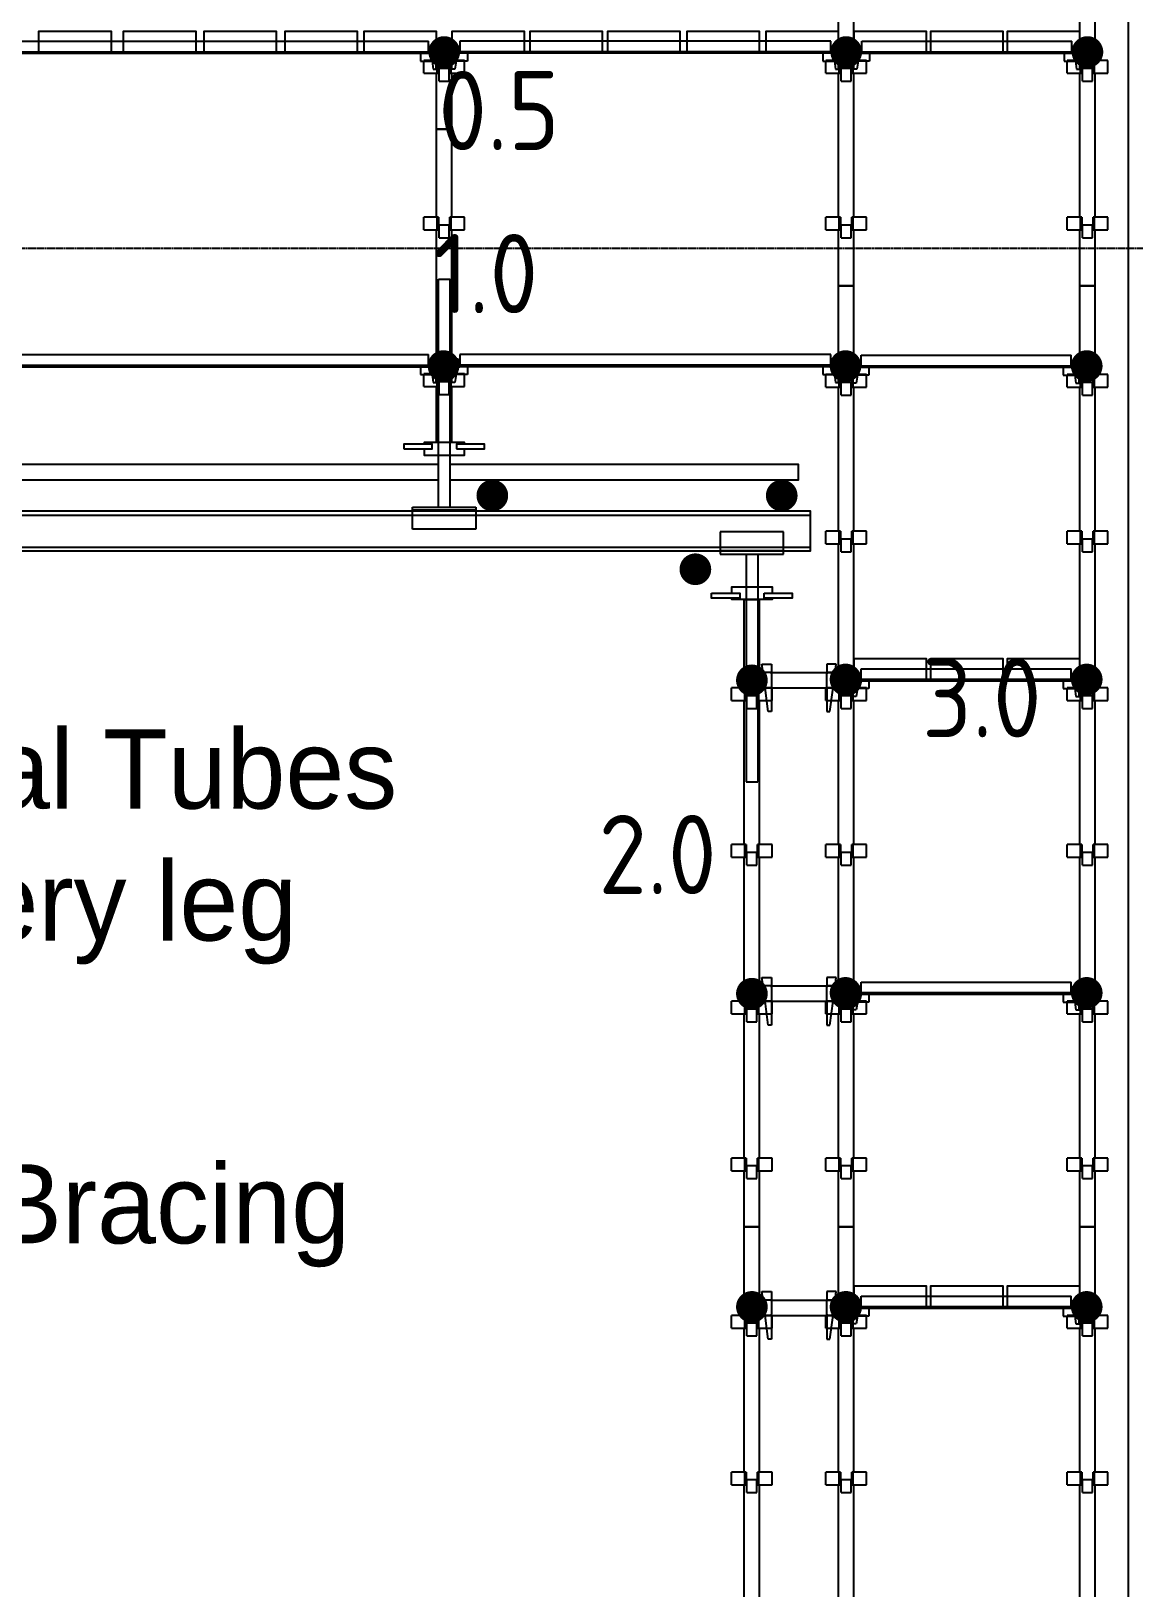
# Model space of a CAD drawing. Header units: millimetres. Extents: x 9116 to 195096, y -114281 to 55636.
# Drawn here: x 35158 to 38642, y -31685 to -26767 of the extents above; entities that cross this region are included whole.
import ezdxf
from ezdxf import colors
from ezdxf.entities.mleader import LeaderData, LeaderLine
from ezdxf.enums import TextEntityAlignment as Align
from ezdxf.math import Vec2, Vec3

# ---------------------------------------------------------------- set-up
doc = ezdxf.new("R2010")
doc.units = ezdxf.units.MM
doc.linetypes.add('KwikScaf_DASHED', pattern=[3.75, 2.5, -1.25])
doc.layers.get('0').update_dxf_attribs({"linetype": 'CONTINUOUS'})
for name, color, linetype in [('Building', 7, 'CONTINUOUS'), ('Grid Lines', 252, 'CONTINUOUS'), ('Revision C', 252, 'CONTINUOUS'), ('Scaffold', 7, 'CONTINUOUS')]:
    doc.layers.add(name, color=color, linetype=linetype)
doc.styles.add('KwikScaf ISO', font='isocp.shx')

# ---------------------------------------------------------------- blocks, each defined once
blk = doc.blocks.new('2D Transom 0.7 Metre')
at = {"color": 0, "extrusion": (0, 1, -1.83691e-16)}
for p, q in [((0, -25), (0, 50)), ((0, 50), (20, 50)), ((20, 50), (16.7, 25)), ((25, 63), (689, 63)), ((25, 30), (25, 63)), ((689, 30), (689, 63)), ((694, 50), (697.3, 25)), ((714, 50), (694, 50)), ((714, -25), (714, 50)), ((50, 0), (13.3, 0)), ((16.7, 25), (25, 25)), ((25, 30), (689, 30)), ((25, 25), (25, 30)), ((25, 25), (689, 25)), ((50, 25), (50, 0)), ((664, 25), (664, 0)), ((664, 0), (700.7, 0)), ((689, 25), (689, 30)), ((697.3, 25), (689, 25)), ((700.7, 0), (704, -25)), ((10, -25), (0, -25)), ((13.3, 0), (10, -25)), ((704, -25), (714, -25))]:
    blk.add_line(p, q, dxfattribs=at)
blk = doc.blocks.new('2.0m Standard')
at = {"color": 180, "extrusion": (-1, 6.12323e-17, 0)}
for p, q in [((0, 1981), (48, 1981)), ((0, 1702), (0, 1981)), ((48, 1702), (48, 1981)), ((-40, 1662), (-40, 1702)), ((-35.5, 1702), (-40, 1702)), ((2.1, 1702), (-35.5, 1702)), ((2.1, 1662), (2.1, 1702)), ((5.8, 1702), (2.1, 1702)), ((5.8, 1702), (5.8, 1662)), ((8.3, 1637), (8.3, 1677)), ((18.2, 1677), (8.3, 1677)), ((29.8, 1677), (18.2, 1677)), ((39.7, 1677), (29.8, 1677)), ((39.7, 1637), (39.7, 1677)), ((42.2, 1662), (42.2, 1702)), ((45.9, 1702), (42.2, 1702)), ((45.9, 1662), (45.9, 1702)), ((83.5, 1702), (45.9, 1702)), ((88, 1702), (83.5, 1702)), ((88, 1662), (88, 1702)), ((-40, 1662), (-35.5, 1662)), ((-35.5, 1662), (2.1, 1662)), ((0, 1207), (0, 1662)), ((2.1, 1662), (5.8, 1662)), ((8.3, 1637), (18.2, 1637)), ((18.2, 1637), (29.8, 1637)), ((29.8, 1637), (39.7, 1637)), ((42.2, 1662), (45.9, 1662)), ((45.9, 1662), (83.5, 1662)), ((48, 1207), (48, 1662)), ((83.5, 1662), (88, 1662)), ((-35.5, 1207), (-40, 1207)), ((-40, 1167), (-40, 1207)), ((2.1, 1207), (-35.5, 1207)), ((2.1, 1167), (2.1, 1207)), ((5.8, 1207), (2.1, 1207)), ((5.8, 1207), (5.8, 1167)), ((8.3, 1142), (8.3, 1182)), ((18.2, 1182), (8.3, 1182)), ((29.8, 1182), (18.2, 1182)), ((39.7, 1182), (29.8, 1182)), ((39.7, 1142), (39.7, 1182)), ((42.2, 1167), (42.2, 1207)), ((45.9, 1207), (42.2, 1207)), ((83.5, 1207), (45.9, 1207)), ((45.9, 1167), (45.9, 1207)), ((88, 1207), (83.5, 1207)), ((88, 1167), (88, 1207)), ((-40, 1167), (-35.5, 1167)), ((-35.5, 1167), (2.1, 1167)), ((0, 712), (0, 1167)), ((2.1, 1167), (5.8, 1167)), ((8.3, 1142), (18.2, 1142)), ((18.2, 1142), (29.8, 1142)), ((29.8, 1142), (39.7, 1142)), ((42.2, 1167), (45.9, 1167)), ((45.9, 1167), (83.5, 1167)), ((48, 712), (48, 1167)), ((83.5, 1167), (88, 1167)), ((-35.5, 712), (-40, 712)), ((-40, 672), (-40, 712)), ((2.1, 712), (-35.5, 712)), ((2.1, 672), (2.1, 712)), ((5.8, 712), (2.1, 712)), ((5.8, 712), (5.8, 672)), ((42.2, 672), (42.2, 712)), ((45.9, 712), (42.2, 712)), ((83.5, 712), (45.9, 712)), ((45.9, 672), (45.9, 712)), ((88, 712), (83.5, 712)), ((88, 672), (88, 712)), ((-40, 672), (-35.5, 672)), ((-35.5, 672), (2.1, 672)), ((0, 217), (0, 672)), ((2.1, 672), (5.8, 672)), ((8.3, 647), (8.3, 687)), ((18.2, 687), (8.3, 687)), ((8.3, 647), (18.2, 647)), ((29.8, 687), (18.2, 687)), ((18.2, 647), (29.8, 647)), ((39.7, 687), (29.8, 687)), ((29.8, 647), (39.7, 647)), ((39.7, 647), (39.7, 687)), ((42.2, 672), (45.9, 672)), ((45.9, 672), (83.5, 672)), ((48, 217), (48, 672)), ((83.5, 672), (88, 672)), ((-35.5, 217), (-40, 217)), ((-40, 177), (-40, 217)), ((2.1, 217), (-35.5, 217)), ((2.1, 177), (2.1, 217)), ((5.8, 217), (2.1, 217)), ((5.8, 217), (5.8, 177)), ((42.2, 177), (42.2, 217)), ((45.9, 217), (42.2, 217)), ((83.5, 217), (45.9, 217)), ((45.9, 177), (45.9, 217)), ((88, 217), (83.5, 217)), ((88, 177), (88, 217)), ((-40, 177), (-35.5, 177)), ((-35.5, 177), (2.1, 177)), ((0, 0), (0, 177)), ((2.1, 177), (5.8, 177)), ((8.3, 152), (8.3, 192)), ((18.2, 192), (8.3, 192)), ((8.3, 152), (18.2, 152)), ((29.8, 192), (18.2, 192)), ((18.2, 152), (29.8, 152)), ((39.7, 192), (29.8, 192)), ((29.8, 152), (39.7, 152)), ((39.7, 152), (39.7, 192)), ((42.2, 177), (45.9, 177)), ((45.9, 177), (83.5, 177)), ((48, 0), (48, 177)), ((83.5, 177), (88, 177)), ((48, 0), (0, 0))]:
    blk.add_line(p, q, dxfattribs=at)
blk = doc.blocks.new('250 Link Ledger')
at = {"color": 3, "extrusion": (0, -1, 6.12303e-17)}
for p, q in [((11.1, 48.4), (7.6, 75)), ((7.6, 75), (37.6, 75)), ((37.6, 75), (37.6, 48.4)), ((212.4, 75), (212.4, 48.4)), ((242.4, 75), (212.4, 75)), ((238.9, 48.4), (242.4, 75)), ((0, 48.4), (0, 0)), ((37.8, 48.4), (0, 48.4)), ((0, 0), (37.8, 0)), ((27.6, -75), (17.6, 0)), ((37.6, 0), (37.6, -75)), ((37.8, 48.4), (250, 48.4)), ((37.8, 44.6), (37.8, 48.4)), ((37.8, 44.6), (37.8, 24.2)), ((37.8, 24.2), (37.8, 3.8)), ((37.8, 0), (37.8, 3.8)), ((37.8, 0), (250, 0)), ((250, 48.4), (212.2, 48.4)), ((212.2, 48.4), (212.2, 44.6)), ((212.2, 24.2), (212.2, 44.6)), ((212.2, 3.8), (212.2, 24.2)), ((212.2, 3.8), (212.2, 0)), ((212.2, 0), (250, 0)), ((212.4, 0), (212.4, -75)), ((222.4, -75), (232.4, 0)), ((250, 0), (250, 48.4)), ((37.6, -75), (27.6, -75)), ((212.4, -75), (222.4, -75))]:
    blk.add_line(p, q, dxfattribs=at)
blk = doc.blocks.new('0.5m Standard')
at = {"color": 180, "extrusion": (-1, 6.12323e-17, 0)}
for p, q in [((-40, 177), (-40, 217)), ((-35.5, 217), (-40, 217)), ((2.1, 217), (-35.5, 217)), ((0, 217), (0, 238.1)), ((2.1, 177), (2.1, 217)), ((5.8, 217), (2.1, 217)), ((5.8, 217), (5.8, 177)), ((42.2, 177), (42.2, 217)), ((45.9, 217), (42.2, 217)), ((45.9, 177), (45.9, 217)), ((83.5, 217), (45.9, 217)), ((48, 217), (48, 238.1)), ((88, 217), (83.5, 217)), ((88, 177), (88, 217)), ((-40, 177), (-35.5, 177)), ((-35.5, 177), (2.1, 177)), ((0, 0), (0, 177)), ((2.1, 177), (5.8, 177)), ((8.3, 152), (8.3, 192)), ((18.2, 192), (8.3, 192)), ((8.3, 152), (18.2, 152)), ((29.8, 192), (18.2, 192)), ((18.2, 152), (29.8, 152)), ((39.7, 192), (29.8, 192)), ((29.8, 152), (39.7, 152)), ((39.7, 152), (39.7, 192)), ((42.2, 177), (45.9, 177)), ((45.9, 177), (83.5, 177)), ((48, 0), (48, 177)), ((83.5, 177), (88, 177)), ((48, 0), (0, 0))]:
    blk.add_line(p, q, dxfattribs=at)
at = {"color": 180}
blk.add_line((0, 238.1), (48, 238.1), dxfattribs=at)
blk = doc.blocks.new('1.0m Standard')
at = {"color": 180, "extrusion": (-1, 6.12323e-17, 0)}
for p, q in [((0, 712), (0, 990)), ((0, 990), (48, 990)), ((48, 712), (48, 990)), ((-35.5, 712), (-40, 712)), ((-40, 672), (-40, 712)), ((2.1, 712), (-35.5, 712)), ((2.1, 672), (2.1, 712)), ((5.8, 712), (2.1, 712)), ((5.8, 712), (5.8, 672)), ((42.2, 672), (42.2, 712)), ((45.9, 712), (42.2, 712)), ((83.5, 712), (45.9, 712)), ((45.9, 672), (45.9, 712)), ((88, 712), (83.5, 712)), ((88, 672), (88, 712)), ((-40, 672), (-35.5, 672)), ((-35.5, 672), (2.1, 672)), ((0, 217), (0, 672)), ((2.1, 672), (5.8, 672)), ((8.3, 647), (8.3, 687)), ((18.2, 687), (8.3, 687)), ((8.3, 647), (18.2, 647)), ((29.8, 687), (18.2, 687)), ((18.2, 647), (29.8, 647)), ((39.7, 687), (29.8, 687)), ((29.8, 647), (39.7, 647)), ((39.7, 647), (39.7, 687)), ((42.2, 672), (45.9, 672)), ((45.9, 672), (83.5, 672)), ((48, 217), (48, 672)), ((83.5, 672), (88, 672)), ((-40, 177), (-40, 217)), ((-35.5, 217), (-40, 217)), ((2.1, 217), (-35.5, 217)), ((2.1, 177), (2.1, 217)), ((5.8, 217), (2.1, 217)), ((5.8, 217), (5.8, 177)), ((42.2, 177), (42.2, 217)), ((45.9, 217), (42.2, 217)), ((45.9, 177), (45.9, 217)), ((83.5, 217), (45.9, 217)), ((88, 217), (83.5, 217)), ((88, 177), (88, 217)), ((-40, 177), (-35.5, 177)), ((-35.5, 177), (2.1, 177)), ((0, 0), (0, 177)), ((2.1, 177), (5.8, 177)), ((8.3, 152), (8.3, 192)), ((18.2, 192), (8.3, 192)), ((8.3, 152), (18.2, 152)), ((29.8, 192), (18.2, 192)), ((18.2, 152), (29.8, 152)), ((39.7, 192), (29.8, 192)), ((29.8, 152), (39.7, 152)), ((39.7, 152), (39.7, 192)), ((42.2, 177), (45.9, 177)), ((45.9, 177), (83.5, 177)), ((48, 0), (48, 177)), ((83.5, 177), (88, 177)), ((48, 0), (0, 0))]:
    blk.add_line(p, q, dxfattribs=at)
blk = doc.blocks.new('1.2m Transom')
at = {"color": 2, "extrusion": (0, 1, -1.83691e-16)}
for p, q in [((64253.2, 14658.9), (64273.2, 14658.9)), ((64253.2, 14583.9), (64253.2, 14658.9)), ((64273.2, 14658.9), (64269.9, 14633.9)), ((65450.2, 14671.9), (64278.2, 14671.9)), ((64278.2, 14671.9), (64278.2, 14638.9)), ((65450.2, 14638.9), (65450.2, 14671.9)), ((65455.2, 14658.9), (65458.5, 14633.9)), ((65475.2, 14658.9), (65455.2, 14658.9)), ((65475.2, 14583.9), (65475.2, 14658.9)), ((64266.5, 14608.9), (64263.2, 14583.9)), ((64303.2, 14608.9), (64266.5, 14608.9)), ((64269.9, 14633.9), (64278.2, 14633.9)), ((65450.2, 14638.9), (64278.2, 14638.9)), ((64278.2, 14638.9), (64278.2, 14633.9)), ((65450.2, 14633.9), (64278.2, 14633.9)), ((64303.2, 14633.9), (64303.2, 14608.9)), ((65425.2, 14633.9), (65425.2, 14608.9)), ((65425.2, 14608.9), (65461.9, 14608.9)), ((65450.2, 14633.9), (65450.2, 14638.9)), ((65458.5, 14633.9), (65450.2, 14633.9)), ((65461.9, 14608.9), (65465.2, 14583.9)), ((64263.2, 14583.9), (64253.2, 14583.9)), ((65465.2, 14583.9), (65475.2, 14583.9))]:
    blk.add_line(p, q, dxfattribs=at)
blk = doc.blocks.new('1.8m Transom')
at = {"color": 2, "extrusion": (0, 1, -1.83691e-16)}
for p, q in [((65709.6, 14583.9), (65709.6, 14658.9)), ((65709.6, 14658.9), (65729.6, 14658.9)), ((65729.6, 14658.9), (65726.3, 14633.9)), ((65734.6, 14671.9), (67464.6, 14671.9)), ((65734.6, 14638.9), (65734.6, 14671.9)), ((67464.6, 14638.9), (67464.6, 14671.9)), ((67469.6, 14658.9), (67473, 14633.9)), ((67489.6, 14658.9), (67469.6, 14658.9)), ((67489.6, 14583.9), (67489.6, 14658.9)), ((65723, 14608.9), (65719.6, 14583.9)), ((65759.6, 14608.9), (65723, 14608.9)), ((65726.3, 14633.9), (65734.6, 14633.9)), ((65734.6, 14638.9), (67464.6, 14638.9)), ((65734.6, 14633.9), (65734.6, 14638.9)), ((65734.6, 14633.9), (67464.6, 14633.9)), ((65759.6, 14633.9), (65759.6, 14608.9)), ((67439.6, 14633.9), (67439.6, 14608.9)), ((67439.6, 14608.9), (67476.3, 14608.9)), ((67464.6, 14633.9), (67464.6, 14638.9)), ((67473, 14633.9), (67464.6, 14633.9)), ((67476.3, 14608.9), (67479.6, 14583.9)), ((65719.6, 14583.9), (65709.6, 14583.9)), ((67479.6, 14583.9), (67489.6, 14583.9))]:
    blk.add_line(p, q, dxfattribs=at)
blk = doc.blocks.new('Knuckle')
at = {"color": 190}
for points in [[(-127.5, 20), (-38.25, 20), (-38.25, 5), (-127.5, 5)], [(38.25, 20), (127.5, 20), (127.5, 5), (38.25, 5)]]:
    blk.add_lwpolyline(points, close=True, dxfattribs=at)
for points in [[(-63.75, 20), (-63.75, 40), (63.75, 40), (63.75, 20)], [(63.75, 5), (63.75, 0), (-63.75, 0), (-63.75, 5)]]:
    blk.add_lwpolyline(points, dxfattribs=at)

msp = doc.modelspace()

# ---------------------------------------------------------------- linework, layer by layer
at = {"layer": 'Building'}
msp.add_line((38624.4, -24172.7), (38624.4, -33648.7), dxfattribs=at)
at = {"layer": 'Grid Lines', "color": 252, "linetype": 'KwikScaf_DASHED'}
msp.add_line((24416.2, -27452.4), (43222.7, -27452.4), dxfattribs=at)
at = {"layer": 'Revision C', "color": 3}
for points in [[(36445, -28136.4), (34653, -28136.4)], [(36482, -28184.4), (37582.7, -28184.4), (37582.7, -28136.4), (36482, -28136.4)], [(34653, -28184.4), (36445, -28184.4)]]:
    msp.add_lwpolyline(points, dxfattribs=at)
at = {"layer": 'Revision C', "color": 40, "const_width": 50}
msp.add_lwpolyline([(36590.4, -28234.1, 1), (36640.4, -28234.1, 1)], format="xyb", close=True, dxfattribs=at)
at = {"layer": 'Scaffold', "color": 5, "extrusion": (-1, 6.12323e-17, 0)}
for p, q in [((37709.5, -26859.7), (37709.5, -26404.7)), ((37757.5, -26859.7), (37757.5, -26404.7)), ((38471.5, -26859.7), (38471.5, -26404.7)), ((38519.5, -26859.7), (38519.5, -26404.7)), ((37674, -26859.7), (37669.5, -26859.7)), ((37669.5, -26899.7), (37669.5, -26859.7)), ((37711.6, -26859.7), (37674, -26859.7)), ((37711.6, -26899.7), (37711.6, -26859.7)), ((37715.4, -26859.7), (37711.6, -26859.7)), ((37715.4, -26859.7), (37715.4, -26899.7)), ((37727.7, -26884.7), (37717.8, -26884.7)), ((37717.8, -26924.7), (37717.8, -26884.7)), ((37739.3, -26884.7), (37727.7, -26884.7)), ((37749.2, -26884.7), (37739.3, -26884.7)), ((37749.2, -26924.7), (37749.2, -26884.7)), ((37751.7, -26899.7), (37751.7, -26859.7)), ((37755.4, -26859.7), (37751.7, -26859.7)), ((37793, -26859.7), (37755.4, -26859.7)), ((37755.4, -26899.7), (37755.4, -26859.7)), ((37797.5, -26859.7), (37793, -26859.7)), ((37797.5, -26899.7), (37797.5, -26859.7)), ((38436, -26859.7), (38431.5, -26859.7)), ((38431.5, -26899.7), (38431.5, -26859.7)), ((38473.6, -26859.7), (38436, -26859.7)), ((38473.6, -26899.7), (38473.6, -26859.7)), ((38477.4, -26859.7), (38473.6, -26859.7)), ((38477.4, -26859.7), (38477.4, -26899.7)), ((38489.7, -26884.7), (38479.8, -26884.7)), ((38479.8, -26924.7), (38479.8, -26884.7)), ((38501.3, -26884.7), (38489.7, -26884.7)), ((38511.2, -26884.7), (38501.3, -26884.7)), ((38511.2, -26924.7), (38511.2, -26884.7)), ((38513.7, -26899.7), (38513.7, -26859.7)), ((38517.4, -26859.7), (38513.7, -26859.7)), ((38555, -26859.7), (38517.4, -26859.7)), ((38517.4, -26899.7), (38517.4, -26859.7)), ((38559.5, -26859.7), (38555, -26859.7)), ((38559.5, -26899.7), (38559.5, -26859.7)), ((37669.5, -26899.7), (37674, -26899.7)), ((37674, -26899.7), (37711.6, -26899.7)), ((37709.5, -27354.7), (37709.5, -26899.7)), ((37711.6, -26899.7), (37715.4, -26899.7)), ((37717.8, -26924.7), (37727.7, -26924.7)), ((37727.7, -26924.7), (37739.3, -26924.7)), ((37739.3, -26924.7), (37749.2, -26924.7)), ((37751.7, -26899.7), (37755.4, -26899.7)), ((37755.4, -26899.7), (37793, -26899.7)), ((37757.5, -27354.7), (37757.5, -26899.7)), ((37793, -26899.7), (37797.5, -26899.7)), ((38431.5, -26899.7), (38436, -26899.7)), ((38436, -26899.7), (38473.6, -26899.7)), ((38471.5, -27354.7), (38471.5, -26899.7)), ((38473.6, -26899.7), (38477.4, -26899.7)), ((38479.8, -26924.7), (38489.7, -26924.7)), ((38489.7, -26924.7), (38501.3, -26924.7)), ((38501.3, -26924.7), (38511.2, -26924.7)), ((38513.7, -26899.7), (38517.4, -26899.7)), ((38517.4, -26899.7), (38555, -26899.7)), ((38519.5, -27354.7), (38519.5, -26899.7)), ((38555, -26899.7), (38559.5, -26899.7)), ((37674, -27354.7), (37669.5, -27354.7)), ((37669.5, -27394.7), (37669.5, -27354.7)), ((37711.6, -27354.7), (37674, -27354.7)), ((37711.6, -27394.7), (37711.6, -27354.7)), ((37715.4, -27354.7), (37711.6, -27354.7)), ((37715.4, -27354.7), (37715.4, -27394.7)), ((37717.8, -27419.7), (37717.8, -27379.7)), ((37727.7, -27379.7), (37717.8, -27379.7)), ((37739.3, -27379.7), (37727.7, -27379.7)), ((37749.2, -27379.7), (37739.3, -27379.7)), ((37749.2, -27419.7), (37749.2, -27379.7)), ((37751.7, -27394.7), (37751.7, -27354.7)), ((37755.4, -27354.7), (37751.7, -27354.7)), ((37793, -27354.7), (37755.4, -27354.7)), ((37755.4, -27394.7), (37755.4, -27354.7)), ((37797.5, -27354.7), (37793, -27354.7)), ((37797.5, -27394.7), (37797.5, -27354.7)), ((38436, -27354.7), (38431.5, -27354.7)), ((38431.5, -27394.7), (38431.5, -27354.7)), ((38473.6, -27354.7), (38436, -27354.7)), ((38473.6, -27394.7), (38473.6, -27354.7)), ((38477.4, -27354.7), (38473.6, -27354.7)), ((38477.4, -27354.7), (38477.4, -27394.7)), ((38479.8, -27419.7), (38479.8, -27379.7)), ((38489.7, -27379.7), (38479.8, -27379.7)), ((38501.3, -27379.7), (38489.7, -27379.7)), ((38511.2, -27379.7), (38501.3, -27379.7)), ((38511.2, -27419.7), (38511.2, -27379.7)), ((38513.7, -27394.7), (38513.7, -27354.7)), ((38517.4, -27354.7), (38513.7, -27354.7)), ((38555, -27354.7), (38517.4, -27354.7)), ((38517.4, -27394.7), (38517.4, -27354.7)), ((38559.5, -27354.7), (38555, -27354.7)), ((38559.5, -27394.7), (38559.5, -27354.7)), ((37669.5, -27394.7), (37674, -27394.7)), ((37674, -27394.7), (37711.6, -27394.7)), ((37709.5, -27571.7), (37709.5, -27394.7)), ((37711.6, -27394.7), (37715.4, -27394.7)), ((37717.8, -27419.7), (37727.7, -27419.7)), ((37727.7, -27419.7), (37739.3, -27419.7)), ((37739.3, -27419.7), (37749.2, -27419.7)), ((37751.7, -27394.7), (37755.4, -27394.7)), ((37755.4, -27394.7), (37793, -27394.7)), ((37757.5, -27571.7), (37757.5, -27394.7)), ((37793, -27394.7), (37797.5, -27394.7)), ((38431.5, -27394.7), (38436, -27394.7)), ((38436, -27394.7), (38473.6, -27394.7)), ((38471.5, -27571.7), (38471.5, -27394.7)), ((38473.6, -27394.7), (38477.4, -27394.7)), ((38479.8, -27419.7), (38489.7, -27419.7)), ((38489.7, -27419.7), (38501.3, -27419.7)), ((38501.3, -27419.7), (38511.2, -27419.7)), ((38513.7, -27394.7), (38517.4, -27394.7)), ((38517.4, -27394.7), (38555, -27394.7)), ((38519.5, -27571.7), (38519.5, -27394.7)), ((38555, -27394.7), (38559.5, -27394.7)), ((37709.5, -27571.7), (37757.5, -27571.7)), ((37709.5, -27851.7), (37709.5, -27571.7)), ((37757.5, -27571.7), (37709.5, -27571.7)), ((37757.5, -27851.7), (37757.5, -27571.7)), ((38471.5, -27571.7), (38519.5, -27571.7)), ((38471.5, -27851.7), (38471.5, -27571.7)), ((38519.5, -27571.7), (38471.5, -27571.7)), ((38519.5, -27851.7), (38519.5, -27571.7)), ((37674, -27851.7), (37669.5, -27851.7)), ((37669.5, -27891.7), (37669.5, -27851.7)), ((37711.6, -27851.7), (37674, -27851.7)), ((37711.6, -27891.7), (37711.6, -27851.7)), ((37715.4, -27851.7), (37711.6, -27851.7)), ((37715.4, -27851.7), (37715.4, -27891.7)), ((37727.7, -27876.7), (37717.8, -27876.7)), ((37717.8, -27916.7), (37717.8, -27876.7)), ((37739.3, -27876.7), (37727.7, -27876.7)), ((37749.2, -27876.7), (37739.3, -27876.7)), ((37749.2, -27916.7), (37749.2, -27876.7)), ((37751.7, -27891.7), (37751.7, -27851.7)), ((37755.4, -27851.7), (37751.7, -27851.7)), ((37793, -27851.7), (37755.4, -27851.7)), ((37755.4, -27891.7), (37755.4, -27851.7)), ((37797.5, -27851.7), (37793, -27851.7)), ((37797.5, -27891.7), (37797.5, -27851.7)), ((38436, -27851.7), (38431.5, -27851.7)), ((38431.5, -27891.7), (38431.5, -27851.7)), ((38473.6, -27851.7), (38436, -27851.7)), ((38473.6, -27891.7), (38473.6, -27851.7)), ((38477.4, -27851.7), (38473.6, -27851.7)), ((38477.4, -27851.7), (38477.4, -27891.7)), ((38489.7, -27876.7), (38479.8, -27876.7)), ((38479.8, -27916.7), (38479.8, -27876.7)), ((38501.3, -27876.7), (38489.7, -27876.7)), ((38511.2, -27876.7), (38501.3, -27876.7)), ((38511.2, -27916.7), (38511.2, -27876.7)), ((38513.7, -27891.7), (38513.7, -27851.7)), ((38517.4, -27851.7), (38513.7, -27851.7)), ((38555, -27851.7), (38517.4, -27851.7)), ((38517.4, -27891.7), (38517.4, -27851.7)), ((38559.5, -27851.7), (38555, -27851.7)), ((38559.5, -27891.7), (38559.5, -27851.7)), ((37669.5, -27891.7), (37674, -27891.7)), ((37674, -27891.7), (37711.6, -27891.7)), ((37709.5, -28346.7), (37709.5, -27891.7)), ((37711.6, -27891.7), (37715.4, -27891.7)), ((37717.8, -27916.7), (37727.7, -27916.7)), ((37727.7, -27916.7), (37739.3, -27916.7)), ((37739.3, -27916.7), (37749.2, -27916.7)), ((37751.7, -27891.7), (37755.4, -27891.7)), ((37755.4, -27891.7), (37793, -27891.7)), ((37757.5, -28346.7), (37757.5, -27891.7)), ((37793, -27891.7), (37797.5, -27891.7)), ((38431.5, -27891.7), (38436, -27891.7)), ((38436, -27891.7), (38473.6, -27891.7)), ((38471.5, -28346.7), (38471.5, -27891.7)), ((38473.6, -27891.7), (38477.4, -27891.7)), ((38479.8, -27916.7), (38489.7, -27916.7)), ((38489.7, -27916.7), (38501.3, -27916.7)), ((38501.3, -27916.7), (38511.2, -27916.7)), ((38513.7, -27891.7), (38517.4, -27891.7)), ((38517.4, -27891.7), (38555, -27891.7)), ((38519.5, -28346.7), (38519.5, -27891.7)), ((38555, -27891.7), (38559.5, -27891.7)), ((37674, -28346.7), (37669.5, -28346.7)), ((37669.5, -28386.7), (37669.5, -28346.7)), ((37711.6, -28346.7), (37674, -28346.7)), ((37711.6, -28386.7), (37711.6, -28346.7)), ((37715.4, -28346.7), (37711.6, -28346.7)), ((37715.4, -28346.7), (37715.4, -28386.7)), ((37717.8, -28411.7), (37717.8, -28371.7)), ((37727.7, -28371.7), (37717.8, -28371.7)), ((37739.3, -28371.7), (37727.7, -28371.7)), ((37749.2, -28371.7), (37739.3, -28371.7)), ((37749.2, -28411.7), (37749.2, -28371.7)), ((37751.7, -28386.7), (37751.7, -28346.7)), ((37755.4, -28346.7), (37751.7, -28346.7)), ((37793, -28346.7), (37755.4, -28346.7)), ((37755.4, -28386.7), (37755.4, -28346.7)), ((37797.5, -28346.7), (37793, -28346.7)), ((37797.5, -28386.7), (37797.5, -28346.7)), ((38436, -28346.7), (38431.5, -28346.7)), ((38431.5, -28386.7), (38431.5, -28346.7)), ((38473.6, -28346.7), (38436, -28346.7)), ((38473.6, -28386.7), (38473.6, -28346.7)), ((38477.4, -28346.7), (38473.6, -28346.7)), ((38477.4, -28346.7), (38477.4, -28386.7)), ((38479.8, -28411.7), (38479.8, -28371.7)), ((38489.7, -28371.7), (38479.8, -28371.7)), ((38501.3, -28371.7), (38489.7, -28371.7)), ((38511.2, -28371.7), (38501.3, -28371.7)), ((38511.2, -28411.7), (38511.2, -28371.7)), ((38513.7, -28386.7), (38513.7, -28346.7)), ((38517.4, -28346.7), (38513.7, -28346.7)), ((38555, -28346.7), (38517.4, -28346.7)), ((38517.4, -28386.7), (38517.4, -28346.7)), ((38559.5, -28346.7), (38555, -28346.7)), ((38559.5, -28386.7), (38559.5, -28346.7)), ((37669.5, -28386.7), (37674, -28386.7)), ((37674, -28386.7), (37711.6, -28386.7)), ((37709.5, -28841.7), (37709.5, -28386.7)), ((37711.6, -28386.7), (37715.4, -28386.7)), ((37717.8, -28411.7), (37727.7, -28411.7)), ((37727.7, -28411.7), (37739.3, -28411.7)), ((37739.3, -28411.7), (37749.2, -28411.7)), ((37751.7, -28386.7), (37755.4, -28386.7)), ((37755.4, -28386.7), (37793, -28386.7)), ((37757.5, -28841.7), (37757.5, -28386.7)), ((37793, -28386.7), (37797.5, -28386.7)), ((38431.5, -28386.7), (38436, -28386.7)), ((38436, -28386.7), (38473.6, -28386.7)), ((38471.5, -28841.7), (38471.5, -28386.7)), ((38473.6, -28386.7), (38477.4, -28386.7)), ((38479.8, -28411.7), (38489.7, -28411.7)), ((38489.7, -28411.7), (38501.3, -28411.7)), ((38501.3, -28411.7), (38511.2, -28411.7)), ((38513.7, -28386.7), (38517.4, -28386.7)), ((38517.4, -28386.7), (38555, -28386.7)), ((38519.5, -28841.7), (38519.5, -28386.7)), ((38555, -28386.7), (38559.5, -28386.7)), ((37674, -28841.7), (37669.5, -28841.7)), ((37669.5, -28881.7), (37669.5, -28841.7)), ((37711.6, -28841.7), (37674, -28841.7)), ((37711.6, -28881.7), (37711.6, -28841.7)), ((37715.4, -28841.7), (37711.6, -28841.7)), ((37715.4, -28841.7), (37715.4, -28881.7)), ((37751.7, -28881.7), (37751.7, -28841.7)), ((37755.4, -28841.7), (37751.7, -28841.7)), ((37793, -28841.7), (37755.4, -28841.7)), ((37755.4, -28881.7), (37755.4, -28841.7)), ((37797.5, -28841.7), (37793, -28841.7)), ((37797.5, -28881.7), (37797.5, -28841.7)), ((38436, -28841.7), (38431.5, -28841.7)), ((38431.5, -28881.7), (38431.5, -28841.7)), ((38473.6, -28841.7), (38436, -28841.7)), ((38473.6, -28881.7), (38473.6, -28841.7)), ((38477.4, -28841.7), (38473.6, -28841.7)), ((38477.4, -28841.7), (38477.4, -28881.7)), ((38513.7, -28881.7), (38513.7, -28841.7)), ((38517.4, -28841.7), (38513.7, -28841.7)), ((38555, -28841.7), (38517.4, -28841.7)), ((38517.4, -28881.7), (38517.4, -28841.7)), ((38559.5, -28841.7), (38555, -28841.7)), ((38559.5, -28881.7), (38559.5, -28841.7)), ((37669.5, -28881.7), (37674, -28881.7)), ((37674, -28881.7), (37711.6, -28881.7)), ((37709.5, -29336.7), (37709.5, -28881.7)), ((37711.6, -28881.7), (37715.4, -28881.7)), ((37717.8, -28906.7), (37717.8, -28866.7)), ((37727.7, -28866.7), (37717.8, -28866.7)), ((37717.8, -28906.7), (37727.7, -28906.7)), ((37739.3, -28866.7), (37727.7, -28866.7)), ((37727.7, -28906.7), (37739.3, -28906.7)), ((37749.2, -28866.7), (37739.3, -28866.7)), ((37739.3, -28906.7), (37749.2, -28906.7)), ((37749.2, -28906.7), (37749.2, -28866.7)), ((37751.7, -28881.7), (37755.4, -28881.7)), ((37755.4, -28881.7), (37793, -28881.7)), ((37757.5, -29336.7), (37757.5, -28881.7)), ((37793, -28881.7), (37797.5, -28881.7)), ((38431.5, -28881.7), (38436, -28881.7)), ((38436, -28881.7), (38473.6, -28881.7)), ((38471.5, -29336.7), (38471.5, -28881.7)), ((38473.6, -28881.7), (38477.4, -28881.7)), ((38479.8, -28906.7), (38479.8, -28866.7)), ((38489.7, -28866.7), (38479.8, -28866.7)), ((38479.8, -28906.7), (38489.7, -28906.7)), ((38501.3, -28866.7), (38489.7, -28866.7)), ((38489.7, -28906.7), (38501.3, -28906.7)), ((38511.2, -28866.7), (38501.3, -28866.7)), ((38501.3, -28906.7), (38511.2, -28906.7)), ((38511.2, -28906.7), (38511.2, -28866.7)), ((38513.7, -28881.7), (38517.4, -28881.7)), ((38517.4, -28881.7), (38555, -28881.7)), ((38519.5, -29336.7), (38519.5, -28881.7)), ((38555, -28881.7), (38559.5, -28881.7)), ((37674, -29336.7), (37669.5, -29336.7)), ((37669.5, -29376.7), (37669.5, -29336.7)), ((37711.6, -29336.7), (37674, -29336.7)), ((37711.6, -29376.7), (37711.6, -29336.7)), ((37715.4, -29336.7), (37711.6, -29336.7)), ((37715.4, -29336.7), (37715.4, -29376.7)), ((37751.7, -29376.7), (37751.7, -29336.7)), ((37755.4, -29336.7), (37751.7, -29336.7)), ((37793, -29336.7), (37755.4, -29336.7)), ((37755.4, -29376.7), (37755.4, -29336.7)), ((37797.5, -29336.7), (37793, -29336.7)), ((37797.5, -29376.7), (37797.5, -29336.7)), ((38436, -29336.7), (38431.5, -29336.7)), ((38431.5, -29376.7), (38431.5, -29336.7)), ((38473.6, -29336.7), (38436, -29336.7)), ((38473.6, -29376.7), (38473.6, -29336.7)), ((38477.4, -29336.7), (38473.6, -29336.7)), ((38477.4, -29336.7), (38477.4, -29376.7)), ((38513.7, -29376.7), (38513.7, -29336.7)), ((38517.4, -29336.7), (38513.7, -29336.7)), ((38555, -29336.7), (38517.4, -29336.7)), ((38517.4, -29376.7), (38517.4, -29336.7)), ((38559.5, -29336.7), (38555, -29336.7)), ((38559.5, -29376.7), (38559.5, -29336.7)), ((37669.5, -29376.7), (37674, -29376.7)), ((37674, -29376.7), (37711.6, -29376.7)), ((37709.5, -29831.7), (37709.5, -29376.7)), ((37711.6, -29376.7), (37715.4, -29376.7)), ((37717.8, -29401.7), (37717.8, -29361.7)), ((37727.7, -29361.7), (37717.8, -29361.7)), ((37717.8, -29401.7), (37727.7, -29401.7)), ((37739.3, -29361.7), (37727.7, -29361.7)), ((37727.7, -29401.7), (37739.3, -29401.7)), ((37749.2, -29361.7), (37739.3, -29361.7)), ((37739.3, -29401.7), (37749.2, -29401.7)), ((37749.2, -29401.7), (37749.2, -29361.7)), ((37751.7, -29376.7), (37755.4, -29376.7)), ((37755.4, -29376.7), (37793, -29376.7)), ((37757.5, -29831.7), (37757.5, -29376.7)), ((37793, -29376.7), (37797.5, -29376.7)), ((38431.5, -29376.7), (38436, -29376.7)), ((38436, -29376.7), (38473.6, -29376.7)), ((38471.5, -29831.7), (38471.5, -29376.7)), ((38473.6, -29376.7), (38477.4, -29376.7)), ((38479.8, -29401.7), (38479.8, -29361.7)), ((38489.7, -29361.7), (38479.8, -29361.7)), ((38479.8, -29401.7), (38489.7, -29401.7)), ((38501.3, -29361.7), (38489.7, -29361.7)), ((38489.7, -29401.7), (38501.3, -29401.7)), ((38511.2, -29361.7), (38501.3, -29361.7)), ((38501.3, -29401.7), (38511.2, -29401.7)), ((38511.2, -29401.7), (38511.2, -29361.7)), ((38513.7, -29376.7), (38517.4, -29376.7)), ((38517.4, -29376.7), (38555, -29376.7)), ((38519.5, -29831.7), (38519.5, -29376.7)), ((38555, -29376.7), (38559.5, -29376.7)), ((37674, -29831.7), (37669.5, -29831.7)), ((37669.5, -29871.7), (37669.5, -29831.7)), ((37711.6, -29831.7), (37674, -29831.7)), ((37711.6, -29871.7), (37711.6, -29831.7)), ((37715.4, -29831.7), (37711.6, -29831.7)), ((37715.4, -29831.7), (37715.4, -29871.7)), ((37751.7, -29871.7), (37751.7, -29831.7)), ((37755.4, -29831.7), (37751.7, -29831.7)), ((37793, -29831.7), (37755.4, -29831.7)), ((37755.4, -29871.7), (37755.4, -29831.7)), ((37797.5, -29831.7), (37793, -29831.7)), ((37797.5, -29871.7), (37797.5, -29831.7)), ((38436, -29831.7), (38431.5, -29831.7)), ((38431.5, -29871.7), (38431.5, -29831.7)), ((38473.6, -29831.7), (38436, -29831.7)), ((38473.6, -29871.7), (38473.6, -29831.7)), ((38477.4, -29831.7), (38473.6, -29831.7)), ((38477.4, -29831.7), (38477.4, -29871.7)), ((38513.7, -29871.7), (38513.7, -29831.7)), ((38517.4, -29831.7), (38513.7, -29831.7)), ((38555, -29831.7), (38517.4, -29831.7)), ((38517.4, -29871.7), (38517.4, -29831.7)), ((38559.5, -29831.7), (38555, -29831.7)), ((38559.5, -29871.7), (38559.5, -29831.7)), ((37669.5, -29871.7), (37674, -29871.7)), ((37674, -29871.7), (37711.6, -29871.7)), ((37709.5, -30326.7), (37709.5, -29871.7)), ((37711.6, -29871.7), (37715.4, -29871.7)), ((37727.7, -29856.7), (37717.8, -29856.7)), ((37717.8, -29896.7), (37717.8, -29856.7)), ((37717.8, -29896.7), (37727.7, -29896.7)), ((37739.3, -29856.7), (37727.7, -29856.7)), ((37727.7, -29896.7), (37739.3, -29896.7)), ((37749.2, -29856.7), (37739.3, -29856.7)), ((37739.3, -29896.7), (37749.2, -29896.7)), ((37749.2, -29896.7), (37749.2, -29856.7)), ((37751.7, -29871.7), (37755.4, -29871.7)), ((37755.4, -29871.7), (37793, -29871.7)), ((37757.5, -30326.7), (37757.5, -29871.7)), ((37793, -29871.7), (37797.5, -29871.7)), ((38431.5, -29871.7), (38436, -29871.7)), ((38436, -29871.7), (38473.6, -29871.7)), ((38471.5, -30326.7), (38471.5, -29871.7)), ((38473.6, -29871.7), (38477.4, -29871.7)), ((38489.7, -29856.7), (38479.8, -29856.7)), ((38479.8, -29896.7), (38479.8, -29856.7)), ((38479.8, -29896.7), (38489.7, -29896.7)), ((38501.3, -29856.7), (38489.7, -29856.7)), ((38489.7, -29896.7), (38501.3, -29896.7)), ((38511.2, -29856.7), (38501.3, -29856.7)), ((38501.3, -29896.7), (38511.2, -29896.7)), ((38511.2, -29896.7), (38511.2, -29856.7)), ((38513.7, -29871.7), (38517.4, -29871.7)), ((38517.4, -29871.7), (38555, -29871.7)), ((38519.5, -30326.7), (38519.5, -29871.7)), ((38555, -29871.7), (38559.5, -29871.7)), ((37674, -30326.7), (37669.5, -30326.7)), ((37669.5, -30366.7), (37669.5, -30326.7)), ((37711.6, -30326.7), (37674, -30326.7)), ((37711.6, -30366.7), (37711.6, -30326.7)), ((37715.4, -30326.7), (37711.6, -30326.7)), ((37715.4, -30326.7), (37715.4, -30366.7)), ((37751.7, -30366.7), (37751.7, -30326.7)), ((37755.4, -30326.7), (37751.7, -30326.7)), ((37793, -30326.7), (37755.4, -30326.7)), ((37755.4, -30366.7), (37755.4, -30326.7)), ((37797.5, -30326.7), (37793, -30326.7)), ((37797.5, -30366.7), (37797.5, -30326.7)), ((38436, -30326.7), (38431.5, -30326.7)), ((38431.5, -30366.7), (38431.5, -30326.7)), ((38473.6, -30326.7), (38436, -30326.7)), ((38473.6, -30366.7), (38473.6, -30326.7)), ((38477.4, -30326.7), (38473.6, -30326.7)), ((38477.4, -30326.7), (38477.4, -30366.7)), ((38513.7, -30366.7), (38513.7, -30326.7)), ((38517.4, -30326.7), (38513.7, -30326.7)), ((38555, -30326.7), (38517.4, -30326.7)), ((38517.4, -30366.7), (38517.4, -30326.7)), ((38559.5, -30326.7), (38555, -30326.7)), ((38559.5, -30366.7), (38559.5, -30326.7)), ((37669.5, -30366.7), (37674, -30366.7)), ((37674, -30366.7), (37711.6, -30366.7)), ((37709.5, -30543.7), (37709.5, -30366.7)), ((37711.6, -30366.7), (37715.4, -30366.7)), ((37717.8, -30391.7), (37717.8, -30351.7)), ((37727.7, -30351.7), (37717.8, -30351.7)), ((37739.3, -30351.7), (37727.7, -30351.7)), ((37749.2, -30351.7), (37739.3, -30351.7)), ((37749.2, -30391.7), (37749.2, -30351.7)), ((37751.7, -30366.7), (37755.4, -30366.7)), ((37755.4, -30366.7), (37793, -30366.7)), ((37757.5, -30543.7), (37757.5, -30366.7)), ((37793, -30366.7), (37797.5, -30366.7)), ((38431.5, -30366.7), (38436, -30366.7)), ((38436, -30366.7), (38473.6, -30366.7)), ((38471.5, -30543.7), (38471.5, -30366.7)), ((38473.6, -30366.7), (38477.4, -30366.7)), ((38479.8, -30391.7), (38479.8, -30351.7)), ((38489.7, -30351.7), (38479.8, -30351.7)), ((38501.3, -30351.7), (38489.7, -30351.7)), ((38511.2, -30351.7), (38501.3, -30351.7)), ((38511.2, -30391.7), (38511.2, -30351.7)), ((38513.7, -30366.7), (38517.4, -30366.7)), ((38517.4, -30366.7), (38555, -30366.7)), ((38519.5, -30543.7), (38519.5, -30366.7)), ((38555, -30366.7), (38559.5, -30366.7)), ((37717.8, -30391.7), (37727.7, -30391.7)), ((37727.7, -30391.7), (37739.3, -30391.7)), ((37739.3, -30391.7), (37749.2, -30391.7)), ((38479.8, -30391.7), (38489.7, -30391.7)), ((38489.7, -30391.7), (38501.3, -30391.7)), ((38501.3, -30391.7), (38511.2, -30391.7)), ((37411.5, -30543.7), (37459.5, -30543.7)), ((37411.5, -30823.7), (37411.5, -30543.7)), ((37459.5, -30823.7), (37459.5, -30543.7)), ((37757.5, -30543.7), (37709.5, -30543.7)), ((37709.5, -30543.7), (37757.5, -30543.7)), ((37709.5, -30823.7), (37709.5, -30543.7)), ((37757.5, -30823.7), (37757.5, -30543.7)), ((38519.5, -30543.7), (38471.5, -30543.7)), ((38471.5, -30543.7), (38519.5, -30543.7)), ((38471.5, -30823.7), (38471.5, -30543.7)), ((38519.5, -30823.7), (38519.5, -30543.7)), ((37376, -30823.7), (37371.5, -30823.7)), ((37371.5, -30863.7), (37371.5, -30823.7)), ((37413.6, -30823.7), (37376, -30823.7)), ((37413.6, -30863.7), (37413.6, -30823.7)), ((37417.4, -30823.7), (37413.6, -30823.7)), ((37417.4, -30823.7), (37417.4, -30863.7)), ((37453.7, -30863.7), (37453.7, -30823.7)), ((37457.4, -30823.7), (37453.7, -30823.7)), ((37495, -30823.7), (37457.4, -30823.7)), ((37457.4, -30863.7), (37457.4, -30823.7)), ((37499.5, -30823.7), (37495, -30823.7)), ((37499.5, -30863.7), (37499.5, -30823.7)), ((37674, -30823.7), (37669.5, -30823.7)), ((37669.5, -30863.7), (37669.5, -30823.7)), ((37711.6, -30823.7), (37674, -30823.7)), ((37711.6, -30863.7), (37711.6, -30823.7)), ((37715.4, -30823.7), (37711.6, -30823.7)), ((37715.4, -30823.7), (37715.4, -30863.7)), ((37751.7, -30863.7), (37751.7, -30823.7)), ((37755.4, -30823.7), (37751.7, -30823.7)), ((37793, -30823.7), (37755.4, -30823.7)), ((37755.4, -30863.7), (37755.4, -30823.7)), ((37797.5, -30823.7), (37793, -30823.7)), ((37797.5, -30863.7), (37797.5, -30823.7)), ((38436, -30823.7), (38431.5, -30823.7)), ((38431.5, -30863.7), (38431.5, -30823.7)), ((38473.6, -30823.7), (38436, -30823.7)), ((38473.6, -30863.7), (38473.6, -30823.7)), ((38477.4, -30823.7), (38473.6, -30823.7)), ((38477.4, -30823.7), (38477.4, -30863.7)), ((38513.7, -30863.7), (38513.7, -30823.7)), ((38517.4, -30823.7), (38513.7, -30823.7)), ((38555, -30823.7), (38517.4, -30823.7)), ((38517.4, -30863.7), (38517.4, -30823.7)), ((38559.5, -30823.7), (38555, -30823.7)), ((38559.5, -30863.7), (38559.5, -30823.7)), ((37371.5, -30863.7), (37376, -30863.7)), ((37376, -30863.7), (37413.6, -30863.7)), ((37411.5, -31318.7), (37411.5, -30863.7)), ((37413.6, -30863.7), (37417.4, -30863.7)), ((37429.7, -30848.7), (37419.8, -30848.7)), ((37419.8, -30888.7), (37419.8, -30848.7)), ((37441.3, -30848.7), (37429.7, -30848.7)), ((37451.2, -30848.7), (37441.3, -30848.7)), ((37451.2, -30888.7), (37451.2, -30848.7)), ((37453.7, -30863.7), (37457.4, -30863.7)), ((37457.4, -30863.7), (37495, -30863.7)), ((37459.5, -31318.7), (37459.5, -30863.7)), ((37495, -30863.7), (37499.5, -30863.7)), ((37669.5, -30863.7), (37674, -30863.7)), ((37674, -30863.7), (37711.6, -30863.7)), ((37709.5, -31318.7), (37709.5, -30863.7)), ((37711.6, -30863.7), (37715.4, -30863.7)), ((37727.7, -30848.7), (37717.8, -30848.7)), ((37717.8, -30888.7), (37717.8, -30848.7)), ((37739.3, -30848.7), (37727.7, -30848.7)), ((37749.2, -30848.7), (37739.3, -30848.7)), ((37749.2, -30888.7), (37749.2, -30848.7)), ((37751.7, -30863.7), (37755.4, -30863.7)), ((37755.4, -30863.7), (37793, -30863.7)), ((37757.5, -31318.7), (37757.5, -30863.7)), ((37793, -30863.7), (37797.5, -30863.7)), ((38431.5, -30863.7), (38436, -30863.7)), ((38436, -30863.7), (38473.6, -30863.7)), ((38471.5, -31318.7), (38471.5, -30863.7)), ((38473.6, -30863.7), (38477.4, -30863.7)), ((38489.7, -30848.7), (38479.8, -30848.7)), ((38479.8, -30888.7), (38479.8, -30848.7)), ((38501.3, -30848.7), (38489.7, -30848.7)), ((38511.2, -30848.7), (38501.3, -30848.7)), ((38511.2, -30888.7), (38511.2, -30848.7)), ((38513.7, -30863.7), (38517.4, -30863.7)), ((38517.4, -30863.7), (38555, -30863.7)), ((38519.5, -31318.7), (38519.5, -30863.7)), ((38555, -30863.7), (38559.5, -30863.7)), ((37419.8, -30888.7), (37429.7, -30888.7)), ((37429.7, -30888.7), (37441.3, -30888.7)), ((37441.3, -30888.7), (37451.2, -30888.7)), ((37717.8, -30888.7), (37727.7, -30888.7)), ((37727.7, -30888.7), (37739.3, -30888.7)), ((37739.3, -30888.7), (37749.2, -30888.7)), ((38479.8, -30888.7), (38489.7, -30888.7)), ((38489.7, -30888.7), (38501.3, -30888.7)), ((38501.3, -30888.7), (38511.2, -30888.7)), ((37376, -31318.7), (37371.5, -31318.7)), ((37371.5, -31358.7), (37371.5, -31318.7)), ((37413.6, -31318.7), (37376, -31318.7)), ((37413.6, -31358.7), (37413.6, -31318.7)), ((37417.4, -31318.7), (37413.6, -31318.7)), ((37417.4, -31318.7), (37417.4, -31358.7)), ((37453.7, -31358.7), (37453.7, -31318.7)), ((37457.4, -31318.7), (37453.7, -31318.7)), ((37495, -31318.7), (37457.4, -31318.7)), ((37457.4, -31358.7), (37457.4, -31318.7)), ((37499.5, -31318.7), (37495, -31318.7)), ((37499.5, -31358.7), (37499.5, -31318.7)), ((37674, -31318.7), (37669.5, -31318.7)), ((37669.5, -31358.7), (37669.5, -31318.7)), ((37711.6, -31318.7), (37674, -31318.7)), ((37711.6, -31358.7), (37711.6, -31318.7)), ((37715.4, -31318.7), (37711.6, -31318.7)), ((37715.4, -31318.7), (37715.4, -31358.7)), ((37751.7, -31358.7), (37751.7, -31318.7)), ((37755.4, -31318.7), (37751.7, -31318.7)), ((37793, -31318.7), (37755.4, -31318.7)), ((37755.4, -31358.7), (37755.4, -31318.7)), ((37797.5, -31318.7), (37793, -31318.7)), ((37797.5, -31358.7), (37797.5, -31318.7)), ((38436, -31318.7), (38431.5, -31318.7)), ((38431.5, -31358.7), (38431.5, -31318.7)), ((38473.6, -31318.7), (38436, -31318.7)), ((38473.6, -31358.7), (38473.6, -31318.7)), ((38477.4, -31318.7), (38473.6, -31318.7)), ((38477.4, -31318.7), (38477.4, -31358.7)), ((38513.7, -31358.7), (38513.7, -31318.7)), ((38517.4, -31318.7), (38513.7, -31318.7)), ((38555, -31318.7), (38517.4, -31318.7)), ((38517.4, -31358.7), (38517.4, -31318.7)), ((38559.5, -31318.7), (38555, -31318.7)), ((38559.5, -31358.7), (38559.5, -31318.7)), ((37371.5, -31358.7), (37376, -31358.7)), ((37376, -31358.7), (37413.6, -31358.7)), ((37411.5, -31813.7), (37411.5, -31358.7)), ((37413.6, -31358.7), (37417.4, -31358.7)), ((37419.8, -31383.7), (37419.8, -31343.7)), ((37429.7, -31343.7), (37419.8, -31343.7)), ((37441.3, -31343.7), (37429.7, -31343.7)), ((37451.2, -31343.7), (37441.3, -31343.7)), ((37451.2, -31383.7), (37451.2, -31343.7)), ((37453.7, -31358.7), (37457.4, -31358.7)), ((37457.4, -31358.7), (37495, -31358.7)), ((37459.5, -31813.7), (37459.5, -31358.7)), ((37495, -31358.7), (37499.5, -31358.7)), ((37669.5, -31358.7), (37674, -31358.7)), ((37674, -31358.7), (37711.6, -31358.7)), ((37709.5, -31813.7), (37709.5, -31358.7)), ((37711.6, -31358.7), (37715.4, -31358.7)), ((37717.8, -31383.7), (37717.8, -31343.7)), ((37727.7, -31343.7), (37717.8, -31343.7)), ((37739.3, -31343.7), (37727.7, -31343.7)), ((37749.2, -31343.7), (37739.3, -31343.7)), ((37749.2, -31383.7), (37749.2, -31343.7)), ((37751.7, -31358.7), (37755.4, -31358.7)), ((37755.4, -31358.7), (37793, -31358.7)), ((37757.5, -31813.7), (37757.5, -31358.7)), ((37793, -31358.7), (37797.5, -31358.7)), ((38431.5, -31358.7), (38436, -31358.7)), ((38436, -31358.7), (38473.6, -31358.7)), ((38471.5, -31813.7), (38471.5, -31358.7)), ((38473.6, -31358.7), (38477.4, -31358.7)), ((38479.8, -31383.7), (38479.8, -31343.7)), ((38489.7, -31343.7), (38479.8, -31343.7)), ((38501.3, -31343.7), (38489.7, -31343.7)), ((38511.2, -31343.7), (38501.3, -31343.7)), ((38511.2, -31383.7), (38511.2, -31343.7)), ((38513.7, -31358.7), (38517.4, -31358.7)), ((38517.4, -31358.7), (38555, -31358.7)), ((38519.5, -31813.7), (38519.5, -31358.7)), ((38555, -31358.7), (38559.5, -31358.7)), ((37419.8, -31383.7), (37429.7, -31383.7)), ((37429.7, -31383.7), (37441.3, -31383.7)), ((37441.3, -31383.7), (37451.2, -31383.7)), ((37717.8, -31383.7), (37727.7, -31383.7)), ((37727.7, -31383.7), (37739.3, -31383.7)), ((37739.3, -31383.7), (37749.2, -31383.7)), ((38479.8, -31383.7), (38489.7, -31383.7)), ((38489.7, -31383.7), (38501.3, -31383.7)), ((38501.3, -31383.7), (38511.2, -31383.7))]:
    msp.add_line(p, q, dxfattribs=at)
at = {"layer": 'Scaffold', "color": 190}
for p, q in [((36445, -27550.6), (36482, -27550.6)), ((36363.5, -28340.6), (36363.5, -28270.6)), ((36363.5, -28270.6), (36563.5, -28270.6)), ((36563.5, -28270.6), (36563.5, -28340.6)), ((36563.5, -28340.6), (36363.5, -28340.6)), ((37535.5, -28348.8), (37335.5, -28348.8)), ((37335.5, -28348.8), (37335.5, -28418.8)), ((37535.5, -28418.8), (37535.5, -28348.8)), ((37335.5, -28418.8), (37535.5, -28418.8)), ((37417, -29138.8), (37454, -29138.8))]:
    msp.add_line(p, q, dxfattribs=at)
at = {"layer": 'Scaffold', "color": 190, "ltscale": 0.7, "extrusion": (-2.44923e-16, 1, 2.30446e-16)}
for p, q in [((36445, -28270.6), (36445, -27550.6)), ((36482, -28270.6), (36482, -27550.6))]:
    msp.add_line(p, q, dxfattribs=at)
at = {"layer": 'Scaffold', "color": 6}
for p, q in [((28620.3, -28295.6), (37620.3, -28295.6)), ((28620.3, -28396.9), (37620.3, -28396.9))]:
    msp.add_line(p, q, dxfattribs=at)
at = {"layer": 'Scaffold', "color": 190, "linetype": 'KwikScaf_DASHED', "ltscale": 0.7}
for p, q in [((36563.5, -28280.6), (36363.5, -28280.6)), ((37535.5, -28408.8), (37335.5, -28408.8))]:
    msp.add_line(p, q, dxfattribs=at)
at = {"layer": 'Scaffold', "color": 190, "ltscale": 0.7, "extrusion": (-3.67388e-16, -1, 2.30446e-16)}
for p, q in [((37417, -28418.8), (37417, -29138.8)), ((37454, -28418.8), (37454, -29138.8))]:
    msp.add_line(p, q, dxfattribs=at)
at = {"layer": 'Scaffold', "color": 20}
for points in [[(35181.8, -26832), (35411.8, -26832), (35411.8, -26768), (35181.8, -26768)], [(35449.7, -26832), (35679.7, -26832), (35679.7, -26768), (35449.7, -26768)], [(35703.6, -26832), (35933.6, -26832), (35933.6, -26768), (35703.6, -26768)], [(35959.7, -26832), (36189.7, -26832), (36189.7, -26768), (35959.7, -26768)], [(36209.5, -26832), (36439.5, -26832), (36439.5, -26768), (36209.5, -26768)], [(36487.5, -26832), (36717.5, -26832), (36717.5, -26768), (36487.5, -26768)], [(36734, -26832), (36964, -26832), (36964, -26768), (36734, -26768)], [(36979.3, -26832), (37209.3, -26832), (37209.3, -26768), (36979.3, -26768)], [(37229.7, -26832), (37459.7, -26832), (37459.7, -26768), (37229.7, -26768)], [(37479.5, -26832), (37709.5, -26832), (37709.5, -26768), (37479.5, -26768)], [(37757.5, -26832), (37987.5, -26832), (37987.5, -26768), (37757.5, -26768)], [(37999.5, -26832), (38229.5, -26832), (38229.5, -26768), (37999.5, -26768)], [(38241.5, -26832), (38471.5, -26832), (38471.5, -26768), (38241.5, -26768)], [(37757.5, -28814), (37987.5, -28814), (37987.5, -28750), (37757.5, -28750)], [(37999.5, -28814), (38229.5, -28814), (38229.5, -28750), (37999.5, -28750)], [(38241.5, -28814), (38471.5, -28814), (38471.5, -28750), (38241.5, -28750)], [(37757.5, -30796), (37987.5, -30796), (37987.5, -30732), (37757.5, -30732)], [(37999.5, -30796), (38229.5, -30796), (38229.5, -30732), (37999.5, -30732)], [(38241.5, -30796), (38471.5, -30796), (38471.5, -30732), (38241.5, -30732)]]:
    msp.add_lwpolyline(points, close=True, dxfattribs=at)
at = {"layer": 'Scaffold', "color": 40, "const_width": 50}
for points in [[(36438.5, -26833, 1), (36488.5, -26833, 1)], [(37708.5, -26833, 1), (37758.5, -26833, 1)], [(38470.5, -26833, 1), (38520.5, -26833, 1)], [(36436.3, -27825, 1), (36486.3, -27825, 1)], [(37706.3, -27825, 1), (37756.3, -27825, 1)], [(38468.3, -27825, 1), (38518.3, -27825, 1)], [(37504.7, -28234.1, 1), (37554.7, -28234.1, 1)], [(37231.9, -28466.9, 1), (37281.9, -28466.9, 1)], [(37706.3, -28815, 1), (37756.3, -28815, 1)], [(38468.3, -28815, 1), (38518.3, -28815, 1)], [(37410.5, -28817.7, 1), (37460.5, -28817.7, 1)], [(37708.5, -28817.7, 1), (37758.5, -28817.7, 1)], [(37410.5, -29807.7, 1), (37460.5, -29807.7, 1)], [(37706.3, -29805, 1), (37756.3, -29805, 1)], [(37708.5, -29807.7, 1), (37758.5, -29807.7, 1)], [(38468.3, -29805, 1), (38518.3, -29805, 1)], [(37410.5, -30797, 1), (37460.5, -30797, 1)], [(37706.3, -30797, 1), (37756.3, -30797, 1)], [(37708.5, -30797, 1), (37758.5, -30797, 1)], [(38468.3, -30797, 1), (38518.3, -30797, 1)]]:
    msp.add_lwpolyline(points, format="xyb", close=True, dxfattribs=at)
at = {"layer": 'Scaffold', "color": 6}
msp.add_lwpolyline([(28620.3, -28408.8), (37620.3, -28408.8), (37620.3, -28283.8), (28620.3, -28283.8)], close=True, dxfattribs=at)

# ---------------------------------------------------------------- block references
at = {"layer": 'Scaffold', "color": 50}
for name, p in [('1.8m Transom', (-31051.1, -41470.9)), ('2D Transom 0.7 Metre', (37757.5, -26862)), ('1.8m Transom', (-31051.1, -42460.9)), ('2D Transom 0.7 Metre', (37755.3, -27854)), ('2D Transom 0.7 Metre', (37755.3, -28844)), ('2D Transom 0.7 Metre', (37755.3, -29834)), ('2D Transom 0.7 Metre', (37755.3, -30826))]:
    msp.add_blockref(name, p, dxfattribs=at)
at = {"layer": 'Scaffold'}
for name, p in [('1.2m Transom', (-27765.7, -41470.9)), ('0.5m Standard', (36439.5, -27076.7)), ('1.0m Standard', (36439.5, -28066.7)), ('1.2m Transom', (-27765.7, -42460.9)), ('Knuckle', (37435.5, -28562.7)), ('2.0m Standard', (37411.5, -30543.7)), ('250 Link Ledger', (37459.5, -28841.7)), ('250 Link Ledger', (37459.5, -29831.7)), ('250 Link Ledger', (37459.5, -30823.7))]:
    msp.add_blockref(name, p, dxfattribs=at)
at = {"layer": 'Scaffold', "extrusion": (0, 0, -1), "zscale": -1, "rotation": 180}
msp.add_blockref('Knuckle', (-36463.5, -28066.7), dxfattribs=at)

# ---------------------------------------------------------------- texts
at = {"layer": 'Scaffold', "color": 7, "style": 'KwikScaf ISO'}
for s, p in [('  0.5  ', (37114.2, -27017.8)), ('  1.0  ', (37046.4, -27532.9)), ('  2.0  ', (37609.9, -29368))]:
    msp.add_text(s, height=250, dxfattribs=at).set_placement(p, align=Align.MIDDLE_RIGHT)
msp.add_text('  3.0  ', height=250, dxfattribs=at).set_placement((37686.9, -28872.7), align=Align.MIDDLE_LEFT)

# ---------------------------------------------------------------- leaders
at = {"layer": 'Revision C'}
ml = msp.add_multileader_mtext('Standard', dxfattribs=at)
ml.set_content('Plan Bracing', color=256)
ml.set_leader_properties(color=256, linetype='ByLayer', lineweight=-1)
ml.build(insert=Vec2(0, 0))
ml.multileader.update_dxf_attribs({"leader_type": 2, "text_left_attachment_type": 2, "text_right_attachment_type": 2, "dogleg_length": 0.36, "arrow_head_size": 250})
ctx = ml.context
ctx.base_point, ctx.char_height, ctx.arrow_head_size, ctx.landing_gap_size, ctx.plane_origin = Vec3(34170.6, -30512.9), 250, 250, 100, Vec3(33064.3, -29315)
ctx.left_attachment, ctx.right_attachment = 2, 2
notes = []
notes.append((ctx, [(0, (1, 1, 0), (34170.2, -30512.9), (1, 0), 0.36, [(0, [(32069.5, -28203.9), (33974.3, -30733.1)], 0, [])])]))
ctx.mtext.insert, ctx.mtext.flow_direction = Vec3(34270.6, -30346.3), 5
ml = msp.add_multileader_mtext('Standard', dxfattribs=at)
ml.set_content('Lateral Tubes\\Pat every leg', color=256)
ml.set_leader_properties(color=256, linetype='ByLayer', lineweight=-1)
ml.build(insert=Vec2(0, 0))
ml.multileader.update_dxf_attribs({"leader_type": 2, "text_left_attachment_type": 2, "text_right_attachment_type": 2, "dogleg_length": 0.36, "arrow_head_size": 250})
ctx = ml.context
ctx.base_point, ctx.char_height, ctx.arrow_head_size, ctx.landing_gap_size, ctx.plane_origin = Vec3(34170.6, -29348), 250, 250, 100, Vec3(33064.3, -28150)
ctx.left_attachment, ctx.right_attachment = 2, 2
notes.append((ctx, [(0, (1, 1, 0), (34170.2, -29348), (1, 0), 0.36, [(0, [(33033.7, -28259.2), (33974.3, -29568.1)], 0, [])])]))
ctx.mtext.insert, ctx.mtext.flow_direction = Vec3(34270.6, -28973), 5
for ctx, leaders in notes:
    for number, flags, end, landing, length, lines in leaders:
        leader = LeaderData()
        leader.index, (leader.has_last_leader_line, leader.has_dogleg_vector, leader.attachment_direction) = number, flags
        leader.last_leader_point, leader.dogleg_vector, leader.dogleg_length = Vec3(end), Vec3(landing), length
        for number, points, colour, breaks in lines:
            line = LeaderLine()
            line.index, line.vertices, line.color, line.breaks = number, Vec3.list(points), colors.encode_raw_color(colour), breaks
            leader.lines.append(line)
        ctx.leaders.append(leader)

doc.saveas('drawing.dxf')
